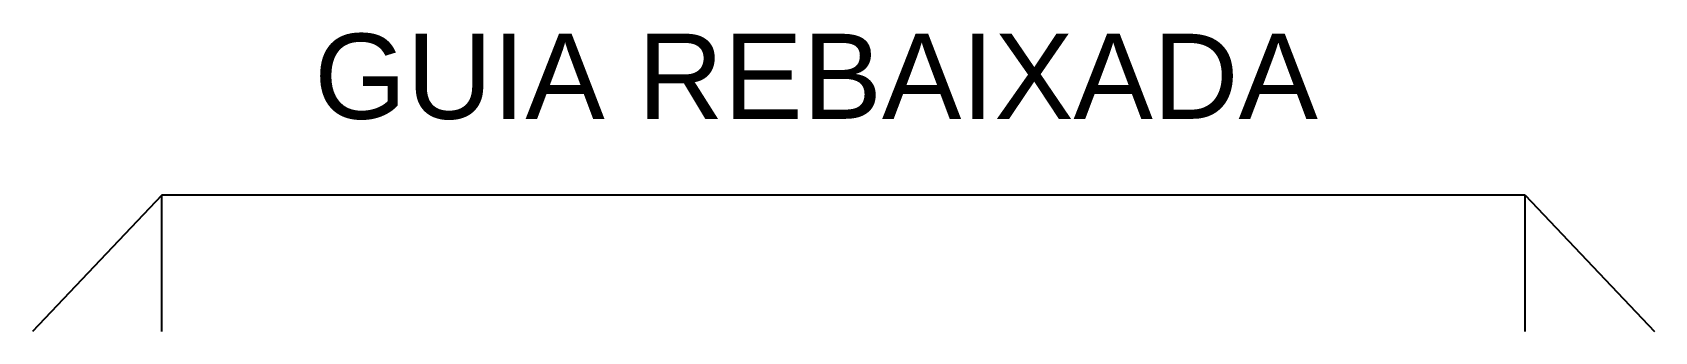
# Model space of a CAD drawing. Header units: millimetres. Extents: x 2920.11 to 2923.68, y 1588.44 to 1589.09.
import ezdxf
from ezdxf.enums import TextEntityAlignment as Align

# ---------------------------------------------------------------- set-up
doc = ezdxf.new("R2010")
doc.units = ezdxf.units.MM
doc.layers.add('021', color=1, linetype='Continuous')
doc.layers.add('05', color=5, linetype='Continuous')
doc.styles.get("Standard").update_dxf_attribs({"font": 'arial.ttf'})

msp = doc.modelspace()

# ---------------------------------------------------------------- linework, layer by layer
at = {"layer": '021'}
for p, q in [((2920.399, 1588.7371), (2920.1142, 1588.4371)), ((2923.399, 1588.7371), (2920.399, 1588.7371)), ((2920.399, 1588.4371), (2920.399, 1588.7371)), ((2920.399, 1588.4371), (2920.399, 1588.7371)), ((2923.399, 1588.4371), (2923.399, 1588.7371)), ((2923.399, 1588.7371), (2923.6839, 1588.4371))]:
    msp.add_line(p, q, dxfattribs=at)

# ---------------------------------------------------------------- texts
at = {"layer": '05', "color": 250}
msp.add_text('GUIA REBAIXADA', height=0.1872, dxfattribs=at).set_placement((2921.8385, 1588.9048), align=Align.CENTER)

doc.saveas('drawing.dxf')
